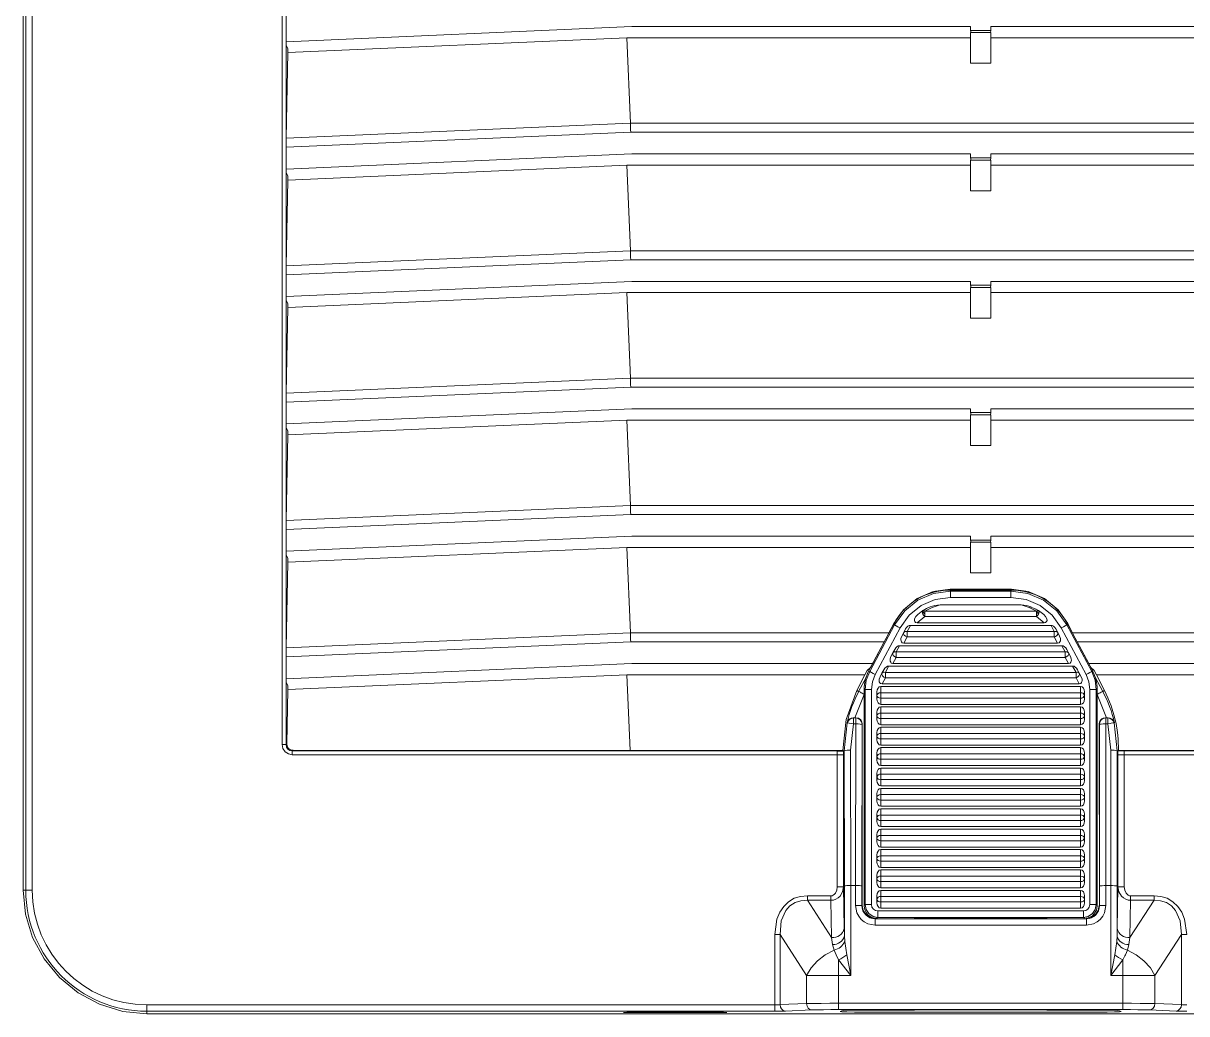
# Model space of a CAD drawing. Header units: millimetres. Extents: x -6000 to 26000, y -6000 to 26000.
# Drawn here: x 104.88 to 117.59, y -5034.09 to -5023.27 of the extents above; entities that cross this region are included whole.
import ezdxf

# ---------------------------------------------------------------- set-up
doc = ezdxf.new("R2010")
doc.units = ezdxf.units.MM
doc.header["$MEASUREMENT"] = 0
doc.layers.add('Чертеж и Рисунок_Ном._пера__7', color=7, linetype='Continuous', lineweight=15)
doc.layers.add('Чертеж и Рисунок_Ном._пера__8', color=7, linetype='Continuous', lineweight=15, true_color=0xa80f02)

msp = doc.modelspace()

# ---------------------------------------------------------------- linework, layer by layer
at = {"layer": 'Чертеж и Рисунок_Ном._пера__7', "color": 7, "linetype": 'Continuous', "lineweight": 15}
for p, q in [((104.884, -5014.515), (104.884, -5032.737)), ((104.911, -5014.515), (104.911, -5032.737)), ((104.98, -5014.515), (104.98, -5032.737)), ((107.712, -5031.147), (107.712, -5016.104)), ((107.754, -5031.147), (107.754, -5016.104)), ((107.756, -5023.235), (107.756, -5023.473)), ((107.756, -5023.473), (111.532, -5023.308)), ((111.532, -5023.308), (115.233, -5023.308)), ((115.233, -5023.35), (115.233, -5023.308)), ((115.233, -5023.35), (115.455, -5023.35)), ((115.239, -5023.374), (115.233, -5023.35)), ((115.455, -5023.35), (115.449, -5023.374)), ((115.455, -5023.308), (119.155, -5023.308)), ((115.455, -5023.308), (115.455, -5023.35)), ((107.756, -5023.515), (107.756, -5023.473)), ((107.756, -5023.516), (107.756, -5023.473)), ((111.477, -5023.431), (107.773, -5023.592)), ((111.518, -5024.364), (111.477, -5023.431)), ((111.477, -5023.431), (115.233, -5023.431)), ((115.233, -5023.709), (115.233, -5023.374)), ((115.233, -5023.374), (115.239, -5023.374)), ((115.239, -5023.374), (115.449, -5023.374)), ((115.449, -5023.374), (115.455, -5023.374)), ((115.455, -5023.374), (115.455, -5023.709)), ((115.455, -5023.431), (119.211, -5023.431)), ((107.773, -5023.548), (107.756, -5023.515)), ((107.756, -5024.528), (107.773, -5023.592)), ((107.773, -5023.548), (107.773, -5023.592)), ((115.233, -5023.709), (115.455, -5023.709)), ((107.756, -5024.528), (111.518, -5024.364)), ((111.518, -5024.364), (119.17, -5024.364)), ((107.756, -5024.626), (111.52, -5024.462)), ((119.168, -5024.462), (111.52, -5024.462)), ((107.756, -5024.626), (107.756, -5024.864)), ((107.756, -5024.864), (111.532, -5024.699)), ((111.532, -5024.699), (115.233, -5024.699)), ((115.233, -5024.741), (115.233, -5024.699)), ((115.233, -5024.741), (115.455, -5024.741)), ((115.239, -5024.765), (115.233, -5024.741)), ((115.455, -5024.741), (115.449, -5024.765)), ((115.455, -5024.699), (119.155, -5024.699)), ((115.455, -5024.699), (115.455, -5024.741)), ((107.756, -5024.906), (107.756, -5024.864)), ((107.756, -5024.907), (107.756, -5024.864)), ((111.477, -5024.822), (107.773, -5024.983)), ((111.518, -5025.755), (111.477, -5024.822)), ((111.477, -5024.822), (115.233, -5024.822)), ((115.233, -5025.1), (115.233, -5024.765)), ((115.233, -5024.765), (115.239, -5024.765)), ((115.239, -5024.765), (115.449, -5024.765)), ((115.449, -5024.765), (115.455, -5024.765)), ((115.455, -5024.765), (115.455, -5025.1)), ((115.455, -5024.822), (119.211, -5024.822)), ((107.773, -5024.939), (107.756, -5024.906)), ((107.756, -5025.919), (107.773, -5024.983)), ((107.773, -5024.939), (107.773, -5024.983)), ((115.233, -5025.1), (115.455, -5025.1)), ((107.756, -5025.919), (111.518, -5025.755)), ((111.518, -5025.755), (119.17, -5025.755)), ((107.756, -5026.017), (111.52, -5025.853)), ((119.168, -5025.853), (111.52, -5025.853)), ((107.756, -5026.017), (107.756, -5026.255)), ((107.756, -5026.255), (111.532, -5026.09)), ((111.532, -5026.09), (115.233, -5026.09)), ((115.233, -5026.132), (115.233, -5026.09)), ((115.233, -5026.132), (115.455, -5026.132)), ((115.239, -5026.156), (115.233, -5026.132)), ((115.233, -5026.156), (115.239, -5026.156)), ((115.233, -5026.491), (115.233, -5026.156)), ((115.239, -5026.156), (115.449, -5026.156)), ((115.455, -5026.132), (115.449, -5026.156)), ((115.449, -5026.156), (115.455, -5026.156)), ((115.455, -5026.09), (119.155, -5026.09)), ((115.455, -5026.09), (115.455, -5026.132)), ((115.455, -5026.156), (115.455, -5026.491)), ((107.756, -5026.297), (107.756, -5026.255)), ((107.756, -5026.298), (107.756, -5026.255)), ((111.477, -5026.213), (107.773, -5026.374)), ((111.518, -5027.146), (111.477, -5026.213)), ((111.477, -5026.213), (115.233, -5026.213)), ((115.455, -5026.213), (119.211, -5026.213)), ((107.773, -5026.33), (107.756, -5026.297)), ((107.756, -5027.31), (107.773, -5026.374)), ((107.773, -5026.33), (107.773, -5026.374)), ((115.233, -5026.491), (115.455, -5026.491)), ((107.756, -5027.31), (111.518, -5027.146)), ((111.518, -5027.146), (119.17, -5027.146)), ((107.756, -5027.408), (111.52, -5027.244)), ((119.168, -5027.244), (111.52, -5027.244)), ((107.756, -5027.408), (107.756, -5027.646)), ((107.756, -5027.646), (111.532, -5027.481)), ((111.532, -5027.481), (115.233, -5027.481)), ((115.233, -5027.523), (115.233, -5027.481)), ((115.233, -5027.523), (115.455, -5027.523)), ((115.239, -5027.547), (115.233, -5027.523)), ((115.233, -5027.547), (115.239, -5027.547)), ((115.233, -5027.882), (115.233, -5027.547)), ((115.239, -5027.547), (115.449, -5027.547)), ((115.455, -5027.523), (115.449, -5027.547)), ((115.449, -5027.547), (115.455, -5027.547)), ((115.455, -5027.481), (119.155, -5027.481)), ((115.455, -5027.481), (115.455, -5027.523)), ((115.455, -5027.547), (115.455, -5027.882)), ((107.756, -5027.688), (107.756, -5027.646)), ((107.756, -5027.689), (107.756, -5027.646)), ((107.773, -5027.721), (107.756, -5027.688)), ((111.477, -5027.604), (107.773, -5027.765)), ((111.518, -5028.537), (111.477, -5027.604)), ((111.477, -5027.604), (115.233, -5027.604)), ((115.455, -5027.604), (119.211, -5027.604)), ((107.756, -5028.701), (107.773, -5027.765)), ((107.773, -5027.721), (107.773, -5027.765)), ((115.233, -5027.882), (115.455, -5027.882)), ((107.756, -5028.701), (111.518, -5028.537)), ((111.518, -5028.537), (119.17, -5028.537)), ((107.756, -5028.799), (111.52, -5028.635)), ((119.168, -5028.635), (111.52, -5028.635)), ((107.756, -5028.799), (107.756, -5029.037)), ((107.756, -5029.037), (111.532, -5028.872)), ((111.532, -5028.872), (115.233, -5028.872)), ((115.233, -5028.914), (115.233, -5028.872)), ((115.233, -5028.914), (115.455, -5028.914)), ((115.239, -5028.938), (115.233, -5028.914)), ((115.233, -5028.938), (115.239, -5028.938)), ((115.233, -5029.273), (115.233, -5028.938)), ((115.239, -5028.938), (115.449, -5028.938)), ((115.455, -5028.914), (115.449, -5028.938)), ((115.449, -5028.938), (115.455, -5028.938)), ((115.455, -5028.872), (119.155, -5028.872)), ((115.455, -5028.872), (115.455, -5028.914)), ((115.455, -5028.938), (115.455, -5029.273)), ((107.756, -5029.079), (107.756, -5029.037)), ((107.756, -5029.08), (107.756, -5029.037)), ((107.773, -5029.112), (107.756, -5029.079)), ((111.477, -5028.995), (107.773, -5029.156)), ((111.518, -5029.928), (111.477, -5028.995)), ((111.477, -5028.995), (115.233, -5028.995)), ((115.455, -5028.995), (119.211, -5028.995)), ((107.756, -5030.092), (107.773, -5029.156)), ((107.773, -5029.112), (107.773, -5029.156)), ((115.233, -5029.273), (115.455, -5029.273)), ((115.008, -5029.46), (115.015, -5029.472)), ((115.008, -5029.46), (115.679, -5029.46)), ((115.009, -5029.45), (115.679, -5029.45)), ((115.679, -5029.46), (115.672, -5029.472)), ((115.015, -5029.472), (115.672, -5029.472)), ((115.015, -5029.541), (115.672, -5029.541)), ((114.655, -5029.727), (114.712, -5029.685)), ((114.709, -5029.715), (114.72, -5029.704)), ((114.734, -5029.691), (115.952, -5029.691)), ((114.901, -5029.623), (115.786, -5029.623)), ((115.949, -5029.67), (115.879, -5029.643)), ((115.936, -5029.665), (115.975, -5029.685)), ((115.978, -5029.715), (115.967, -5029.704)), ((116.032, -5029.727), (115.975, -5029.685)), ((114.119, -5030.347), (114.395, -5029.829)), ((114.131, -5030.35), (114.401, -5029.84)), ((114.341, -5029.928), (114.393, -5029.827)), ((114.395, -5029.829), (114.401, -5029.84)), ((114.575, -5029.846), (114.539, -5029.913)), ((114.575, -5029.846), (116.112, -5029.846)), ((114.648, -5029.818), (114.734, -5029.75)), ((116.038, -5029.818), (114.648, -5029.818)), ((115.952, -5029.75), (114.734, -5029.75)), ((115.952, -5029.75), (116.038, -5029.818)), ((116.112, -5029.846), (116.148, -5029.913)), ((116.292, -5029.829), (116.285, -5029.84)), ((116.285, -5029.84), (116.556, -5030.35)), ((116.292, -5029.829), (116.567, -5030.347)), ((116.295, -5029.827), (116.346, -5029.928)), ((107.756, -5030.092), (111.518, -5029.928)), ((111.518, -5029.928), (114.341, -5029.928)), ((114.192, -5030.382), (114.463, -5029.873)), ((114.502, -5029.923), (114.482, -5029.962)), ((114.522, -5029.885), (114.502, -5029.923)), ((114.503, -5030.04), (114.539, -5029.972)), ((114.539, -5029.913), (116.148, -5029.913)), ((114.539, -5029.972), (114.539, -5029.913)), ((116.148, -5029.972), (114.539, -5029.972)), ((116.148, -5029.972), (116.148, -5029.913)), ((116.184, -5030.04), (116.148, -5029.972)), ((116.164, -5029.885), (116.185, -5029.923)), ((116.205, -5029.962), (116.185, -5029.923)), ((116.224, -5029.873), (116.495, -5030.382)), ((116.346, -5029.928), (119.17, -5029.928)), ((107.756, -5030.19), (111.52, -5030.026)), ((114.29, -5030.026), (111.52, -5030.026)), ((114.29, -5030.026), (114.164, -5030.263)), ((114.457, -5030.068), (114.421, -5030.136)), ((114.457, -5030.068), (116.23, -5030.068)), ((116.184, -5030.04), (114.503, -5030.04)), ((116.23, -5030.068), (116.266, -5030.136)), ((116.524, -5030.263), (116.398, -5030.026)), ((116.398, -5030.026), (119.168, -5030.026)), ((107.756, -5030.19), (107.756, -5030.428)), ((114.384, -5030.146), (114.363, -5030.184)), ((114.404, -5030.108), (114.384, -5030.146)), ((114.385, -5030.263), (114.421, -5030.195)), ((114.421, -5030.136), (116.266, -5030.136)), ((114.421, -5030.195), (114.421, -5030.136)), ((116.266, -5030.195), (114.421, -5030.195)), ((116.266, -5030.195), (116.266, -5030.136)), ((116.302, -5030.263), (116.266, -5030.195)), ((116.283, -5030.108), (116.303, -5030.146)), ((116.323, -5030.184), (116.303, -5030.146)), ((107.756, -5030.428), (111.532, -5030.263)), ((111.532, -5030.263), (114.164, -5030.263)), ((114.079, -5030.386), (114.104, -5030.339)), ((114.141, -5030.305), (114.104, -5030.339)), ((114.119, -5030.347), (114.131, -5030.35)), ((114.141, -5030.305), (114.164, -5030.263)), ((114.286, -5030.33), (114.265, -5030.369)), ((114.302, -5030.359), (114.338, -5030.291)), ((114.338, -5030.291), (116.348, -5030.291)), ((116.302, -5030.263), (114.385, -5030.263)), ((116.348, -5030.291), (116.385, -5030.359)), ((116.401, -5030.33), (116.421, -5030.369)), ((116.524, -5030.263), (116.546, -5030.305)), ((116.524, -5030.263), (119.155, -5030.263)), ((116.584, -5030.339), (116.546, -5030.305)), ((116.567, -5030.347), (116.556, -5030.35)), ((116.584, -5030.339), (116.608, -5030.386)), ((107.756, -5030.47), (107.756, -5030.428)), ((107.756, -5030.471), (107.756, -5030.428)), ((107.773, -5030.503), (107.756, -5030.47)), ((111.477, -5030.386), (107.773, -5030.547)), ((114.079, -5030.386), (111.477, -5030.386)), ((111.513, -5031.213), (111.477, -5030.386)), ((113.992, -5030.556), (114.079, -5030.386)), ((114.245, -5030.407), (114.265, -5030.369)), ((114.266, -5030.485), (114.302, -5030.418)), ((114.302, -5030.418), (114.302, -5030.359)), ((114.302, -5030.359), (116.385, -5030.359)), ((116.385, -5030.418), (114.302, -5030.418)), ((116.385, -5030.418), (116.385, -5030.359)), ((116.421, -5030.485), (116.385, -5030.418)), ((116.442, -5030.407), (116.421, -5030.369)), ((116.608, -5030.386), (116.696, -5030.556)), ((119.211, -5030.386), (116.608, -5030.386)), ((107.762, -5031.139), (107.773, -5030.547)), ((107.773, -5030.503), (107.773, -5030.547)), ((113.968, -5030.855), (114.072, -5030.599)), ((114.01, -5030.566), (113.992, -5030.556)), ((114.071, -5030.542), (114.082, -5030.545)), ((114.071, -5032.906), (114.071, -5030.542)), ((114.082, -5032.895), (114.082, -5030.545)), ((114.151, -5032.895), (114.151, -5030.545)), ((114.21, -5030.572), (114.21, -5030.611)), ((114.21, -5030.649), (114.21, -5030.611)), ((114.251, -5030.513), (116.435, -5030.513)), ((114.251, -5030.581), (114.251, -5030.513)), ((114.251, -5030.581), (116.435, -5030.581)), ((114.251, -5030.64), (114.251, -5030.581)), ((116.421, -5030.485), (114.266, -5030.485)), ((116.435, -5030.513), (116.435, -5030.581)), ((116.435, -5030.64), (116.435, -5030.581)), ((116.477, -5030.572), (116.477, -5030.611)), ((116.477, -5030.649), (116.477, -5030.611)), ((116.536, -5030.545), (116.536, -5032.895)), ((116.616, -5030.542), (116.605, -5030.545)), ((116.605, -5030.545), (116.605, -5032.895)), ((116.616, -5030.542), (116.616, -5032.906)), ((116.616, -5030.599), (116.719, -5030.855)), ((116.696, -5030.556), (116.678, -5030.566)), ((116.435, -5030.64), (114.251, -5030.64)), ((114.251, -5030.708), (114.251, -5030.64)), ((116.435, -5030.708), (114.251, -5030.708)), ((114.251, -5030.736), (116.435, -5030.736)), ((114.251, -5030.736), (114.251, -5030.804)), ((116.435, -5030.708), (116.435, -5030.64)), ((116.435, -5030.736), (116.435, -5030.804)), ((113.954, -5030.857), (113.952, -5030.855)), ((113.952, -5030.855), (113.968, -5030.855)), ((113.954, -5030.857), (113.979, -5030.857)), ((113.968, -5030.855), (113.981, -5030.855)), ((113.979, -5030.857), (113.981, -5030.855)), ((114.21, -5030.795), (114.21, -5030.833)), ((114.21, -5030.833), (114.21, -5030.872)), ((114.251, -5030.863), (114.251, -5030.804)), ((114.251, -5030.804), (116.435, -5030.804)), ((116.435, -5030.863), (114.251, -5030.863)), ((114.251, -5030.931), (114.251, -5030.863)), ((116.435, -5030.863), (116.435, -5030.804)), ((116.435, -5030.931), (116.435, -5030.863)), ((116.477, -5030.795), (116.477, -5030.833)), ((116.477, -5030.872), (116.477, -5030.833)), ((116.707, -5030.855), (116.709, -5030.857)), ((116.709, -5030.857), (116.719, -5030.855)), ((116.734, -5030.857), (116.709, -5030.857)), ((116.719, -5030.855), (116.736, -5030.855)), ((116.736, -5030.855), (116.734, -5030.857)), ((113.852, -5031.216), (113.886, -5030.911)), ((113.886, -5030.911), (113.883, -5030.908)), ((113.922, -5031.21), (113.954, -5030.921)), ((113.979, -5030.921), (113.954, -5030.921)), ((113.976, -5032.687), (113.979, -5030.921)), ((114.045, -5032.69), (114.048, -5030.927)), ((114.05, -5030.924), (114.048, -5030.927)), ((114.048, -5030.927), (114.05, -5032.905)), ((116.435, -5030.931), (114.251, -5030.931)), ((114.251, -5030.958), (116.435, -5030.958)), ((114.251, -5030.958), (114.251, -5031.026)), ((116.435, -5030.958), (116.435, -5031.026)), ((116.642, -5032.905), (116.637, -5030.924)), ((116.637, -5030.924), (116.64, -5030.927)), ((116.64, -5030.927), (116.642, -5032.69)), ((116.734, -5030.921), (116.709, -5030.921)), ((116.709, -5030.921), (116.712, -5032.687)), ((116.766, -5031.21), (116.734, -5030.921)), ((116.805, -5030.908), (116.802, -5030.911)), ((116.802, -5030.911), (116.835, -5031.216)), ((114.21, -5031.017), (114.21, -5031.056)), ((114.21, -5031.094), (114.21, -5031.056)), ((114.251, -5031.026), (114.251, -5031.085)), ((114.251, -5031.026), (116.435, -5031.026)), ((116.435, -5031.085), (114.251, -5031.085)), ((114.251, -5031.153), (114.251, -5031.085)), ((116.435, -5031.026), (116.435, -5031.085)), ((116.435, -5031.153), (116.435, -5031.085)), ((116.477, -5031.056), (116.477, -5031.017)), ((116.477, -5031.094), (116.477, -5031.056)), ((107.754, -5031.147), (107.762, -5031.139)), ((107.831, -5031.21), (107.823, -5031.217)), ((113.776, -5031.217), (107.823, -5031.217)), ((111.513, -5031.213), (107.831, -5031.21)), ((113.839, -5031.213), (111.513, -5031.213)), ((113.844, -5031.217), (113.839, -5031.213)), ((113.852, -5031.216), (113.844, -5031.217)), ((113.854, -5032.69), (113.852, -5031.216)), ((113.924, -5032.687), (113.922, -5031.21)), ((114.21, -5031.24), (114.21, -5031.278)), ((116.435, -5031.153), (114.251, -5031.153)), ((114.251, -5031.181), (116.435, -5031.181)), ((114.251, -5031.249), (114.251, -5031.181)), ((116.435, -5031.181), (116.435, -5031.249)), ((116.477, -5031.24), (116.477, -5031.278)), ((116.766, -5031.21), (116.764, -5032.687)), ((116.835, -5031.216), (116.833, -5032.69)), ((116.844, -5031.217), (116.835, -5031.216)), ((116.849, -5031.213), (116.844, -5031.217)), ((119.175, -5031.213), (116.849, -5031.213)), ((122.864, -5031.217), (116.912, -5031.217)), ((113.776, -5031.259), (107.823, -5031.259)), ((113.776, -5032.701), (113.776, -5031.259)), ((113.845, -5031.261), (113.845, -5032.701)), ((114.21, -5031.317), (114.21, -5031.278)), ((114.251, -5031.249), (116.435, -5031.249)), ((114.251, -5031.308), (114.251, -5031.249)), ((116.435, -5031.308), (114.251, -5031.308)), ((114.251, -5031.376), (114.251, -5031.308)), ((116.435, -5031.308), (116.435, -5031.249)), ((116.435, -5031.376), (116.435, -5031.308)), ((116.477, -5031.317), (116.477, -5031.278)), ((116.843, -5032.701), (116.843, -5031.261)), ((116.912, -5031.259), (116.912, -5032.701)), ((122.864, -5031.259), (116.912, -5031.259)), ((114.21, -5031.463), (114.21, -5031.501)), ((114.21, -5031.539), (114.21, -5031.501)), ((116.435, -5031.376), (114.251, -5031.376)), ((114.251, -5031.404), (116.435, -5031.404)), ((114.251, -5031.404), (114.251, -5031.471)), ((114.251, -5031.471), (114.251, -5031.53)), ((114.251, -5031.471), (116.435, -5031.471)), ((116.435, -5031.404), (116.435, -5031.471)), ((116.435, -5031.471), (116.435, -5031.53)), ((116.477, -5031.501), (116.477, -5031.463)), ((116.477, -5031.539), (116.477, -5031.501)), ((116.435, -5031.53), (114.251, -5031.53)), ((114.251, -5031.598), (114.251, -5031.53)), ((116.435, -5031.598), (114.251, -5031.598)), ((114.251, -5031.626), (114.251, -5031.694)), ((114.251, -5031.626), (116.435, -5031.626)), ((116.435, -5031.598), (116.435, -5031.53)), ((116.435, -5031.626), (116.435, -5031.694)), ((114.21, -5031.685), (114.21, -5031.723)), ((114.21, -5031.723), (114.21, -5031.762)), ((114.251, -5031.694), (116.435, -5031.694)), ((114.251, -5031.753), (114.251, -5031.694)), ((116.435, -5031.753), (114.251, -5031.753)), ((114.251, -5031.821), (114.251, -5031.753)), ((116.435, -5031.753), (116.435, -5031.694)), ((116.435, -5031.821), (116.435, -5031.753)), ((116.477, -5031.685), (116.477, -5031.723)), ((116.477, -5031.762), (116.477, -5031.723)), ((116.435, -5031.821), (114.251, -5031.821)), ((114.251, -5031.849), (114.251, -5031.917)), ((114.251, -5031.849), (116.435, -5031.849)), ((116.435, -5031.849), (116.435, -5031.917)), ((114.21, -5031.908), (114.21, -5031.946)), ((114.21, -5031.946), (114.21, -5031.984)), ((114.251, -5031.917), (116.435, -5031.917)), ((114.251, -5031.976), (114.251, -5031.917)), ((116.435, -5031.976), (114.251, -5031.976)), ((114.251, -5032.043), (114.251, -5031.976)), ((116.435, -5031.976), (116.435, -5031.917)), ((116.435, -5032.043), (116.435, -5031.976)), ((116.477, -5031.908), (116.477, -5031.946)), ((116.477, -5031.984), (116.477, -5031.946)), ((114.21, -5032.13), (114.21, -5032.169)), ((116.435, -5032.043), (114.251, -5032.043)), ((114.251, -5032.071), (116.435, -5032.071)), ((114.251, -5032.071), (114.251, -5032.139)), ((116.435, -5032.071), (116.435, -5032.139)), ((116.477, -5032.13), (116.477, -5032.169)), ((114.21, -5032.207), (114.21, -5032.169)), ((114.251, -5032.139), (114.251, -5032.198)), ((114.251, -5032.139), (116.435, -5032.139)), ((116.435, -5032.198), (114.251, -5032.198)), ((114.251, -5032.266), (114.251, -5032.198)), ((116.435, -5032.139), (116.435, -5032.198)), ((116.435, -5032.198), (116.435, -5032.266)), ((116.477, -5032.207), (116.477, -5032.169)), ((114.21, -5032.353), (114.21, -5032.391)), ((114.21, -5032.43), (114.21, -5032.391)), ((116.435, -5032.266), (114.251, -5032.266)), ((114.251, -5032.362), (114.251, -5032.294)), ((114.251, -5032.294), (116.435, -5032.294)), ((114.251, -5032.362), (116.435, -5032.362)), ((114.251, -5032.421), (114.251, -5032.362)), ((116.435, -5032.294), (116.435, -5032.362)), ((116.435, -5032.421), (116.435, -5032.362)), ((116.477, -5032.353), (116.477, -5032.391)), ((116.477, -5032.43), (116.477, -5032.391)), ((116.435, -5032.421), (114.251, -5032.421)), ((114.251, -5032.489), (114.251, -5032.421)), ((116.435, -5032.489), (114.251, -5032.489)), ((114.251, -5032.516), (116.435, -5032.516)), ((114.251, -5032.516), (114.251, -5032.584)), ((116.435, -5032.489), (116.435, -5032.421)), ((116.435, -5032.516), (116.435, -5032.584)), ((114.21, -5032.575), (114.21, -5032.614)), ((114.21, -5032.652), (114.21, -5032.614)), ((114.251, -5032.584), (114.251, -5032.643)), ((114.251, -5032.584), (116.435, -5032.584)), ((116.435, -5032.643), (114.251, -5032.643)), ((114.251, -5032.711), (114.251, -5032.643)), ((116.435, -5032.584), (116.435, -5032.643)), ((116.435, -5032.643), (116.435, -5032.711)), ((116.477, -5032.575), (116.477, -5032.614)), ((116.477, -5032.652), (116.477, -5032.614)), ((104.911, -5032.737), (104.884, -5032.737)), ((104.98, -5032.737), (104.911, -5032.737)), ((113.845, -5032.701), (113.853, -5033.155)), ((113.854, -5033.235), (113.854, -5032.69)), ((113.924, -5033.668), (113.924, -5032.687)), ((113.976, -5032.687), (113.924, -5032.687)), ((113.976, -5032.905), (113.976, -5032.687)), ((114.045, -5032.905), (114.045, -5032.69)), ((116.435, -5032.711), (114.251, -5032.711)), ((114.251, -5032.739), (116.435, -5032.739)), ((114.251, -5032.739), (114.251, -5032.807)), ((116.435, -5032.739), (116.435, -5032.807)), ((116.642, -5032.69), (116.642, -5032.905)), ((116.764, -5032.687), (116.712, -5032.687)), ((116.712, -5032.687), (116.712, -5032.905)), ((116.764, -5032.687), (116.764, -5033.668)), ((116.833, -5032.69), (116.833, -5033.235)), ((116.835, -5033.155), (116.843, -5032.701)), ((113.45, -5032.798), (113.707, -5032.798)), ((113.45, -5032.847), (113.714, -5033.254)), ((113.707, -5032.847), (113.45, -5032.847)), ((113.714, -5033.254), (113.707, -5032.847)), ((114.071, -5032.906), (114.082, -5032.895)), ((114.21, -5032.798), (114.21, -5032.836)), ((114.21, -5032.875), (114.21, -5032.836)), ((114.251, -5032.807), (114.251, -5032.866)), ((114.251, -5032.807), (116.435, -5032.807)), ((116.435, -5032.866), (114.251, -5032.866)), ((114.251, -5032.934), (114.251, -5032.866)), ((116.435, -5032.807), (116.435, -5032.866)), ((116.435, -5032.866), (116.435, -5032.934)), ((116.477, -5032.798), (116.477, -5032.836)), ((116.477, -5032.875), (116.477, -5032.836)), ((116.616, -5032.906), (116.605, -5032.895)), ((117.238, -5032.847), (116.974, -5033.254)), ((116.981, -5032.847), (116.974, -5033.254)), ((116.981, -5032.798), (117.238, -5032.798)), ((117.238, -5032.847), (116.981, -5032.847)), ((113.976, -5032.905), (114.045, -5032.905)), ((114.045, -5032.905), (114.05, -5032.905)), ((116.466, -5032.964), (114.221, -5032.964)), ((116.435, -5032.934), (114.251, -5032.934)), ((116.637, -5032.905), (116.642, -5032.905)), ((116.712, -5032.905), (116.642, -5032.905)), ((114.19, -5033.044), (114.19, -5033.049)), ((114.19, -5033.044), (114.193, -5033.044)), ((114.19, -5033.119), (114.19, -5033.049)), ((116.498, -5033.049), (114.19, -5033.049)), ((116.498, -5033.119), (114.19, -5033.119)), ((116.466, -5033.034), (114.221, -5033.034)), ((114.621, -5033.045), (114.621, -5033.044)), ((114.621, -5033.044), (116.067, -5033.045)), ((115.012, -5033.045), (114.621, -5033.045)), ((115.012, -5033.045), (115.747, -5033.045)), ((116.067, -5033.045), (115.747, -5033.045)), ((116.067, -5033.045), (116.067, -5033.044)), ((116.494, -5033.044), (116.498, -5033.044)), ((116.498, -5033.049), (116.498, -5033.044)), ((116.498, -5033.119), (116.498, -5033.049)), ((113.093, -5033.989), (113.093, -5033.222)), ((113.152, -5033.222), (113.441, -5033.668)), ((113.152, -5033.222), (113.152, -5033.987)), ((113.726, -5033.329), (113.714, -5033.254)), ((113.853, -5033.155), (113.854, -5033.235)), ((113.858, -5033.299), (113.854, -5033.235)), ((116.83, -5033.299), (116.833, -5033.235)), ((116.833, -5033.235), (116.835, -5033.155)), ((116.974, -5033.254), (116.962, -5033.329)), ((117.536, -5033.222), (117.247, -5033.668)), ((117.536, -5033.987), (117.536, -5033.222)), ((113.726, -5033.329), (113.742, -5033.391)), ((113.858, -5033.299), (113.88, -5033.442)), ((116.808, -5033.442), (116.83, -5033.299)), ((116.946, -5033.391), (116.962, -5033.329)), ((113.791, -5033.498), (113.924, -5033.668)), ((113.88, -5033.442), (113.924, -5033.668)), ((116.764, -5033.668), (116.808, -5033.442)), ((116.764, -5033.668), (116.897, -5033.498)), ((113.441, -5033.976), (113.441, -5033.668)), ((113.791, -5033.972), (113.791, -5033.668)), ((113.924, -5033.668), (113.791, -5033.668)), ((116.897, -5033.668), (116.764, -5033.668)), ((116.897, -5033.668), (116.897, -5033.972)), ((117.247, -5033.668), (117.247, -5033.976)), ((106.233, -5033.989), (113.093, -5033.989)), ((106.233, -5033.989), (106.233, -5034.059)), ((113.093, -5034.059), (113.093, -5033.989)), ((113.152, -5033.987), (113.441, -5033.976)), ((116.897, -5033.972), (113.791, -5033.972)), ((116.897, -5034.041), (113.791, -5034.041)), ((117.247, -5033.976), (117.536, -5033.987)), ((106.233, -5034.059), (106.233, -5034.086)), ((106.233, -5034.059), (113.093, -5034.059)), ((106.233, -5034.086), (124.455, -5034.086)), ((111.477, -5034.063), (112.534, -5034.063)), ((112.534, -5034.074), (111.477, -5034.074)), ((113.5, -5034.045), (113.21, -5034.057)), ((113.825, -5034.059), (113.809, -5034.062)), ((113.809, -5034.062), (113.81, -5034.062)), ((113.81, -5034.062), (113.828, -5034.053)), ((116.628, -5034.069), (114.06, -5034.069)), ((114.078, -5034.047), (114.621, -5034.047)), ((114.621, -5034.045), (116.067, -5034.045)), ((114.621, -5034.045), (114.621, -5034.047)), ((116.067, -5034.047), (116.067, -5034.045)), ((116.067, -5034.047), (116.61, -5034.047)), ((116.86, -5034.053), (116.878, -5034.062)), ((116.878, -5034.062), (116.878, -5034.062)), ((117.478, -5034.057), (117.188, -5034.045))]:
    msp.add_line(p, q, dxfattribs=at)
at = {"layer": 'Чертеж и Рисунок_Ном._пера__7', "color": 7, "linetype": 'Continuous', "lineweight": 15, "flags": 128}
for points in [[(111.518, -5024.364), (111.518, -5024.385), (111.519, -5024.409), (111.519, -5024.435), (111.52, -5024.462)], [(107.756, -5024.528), (107.756, -5024.549), (107.756, -5024.573), (107.756, -5024.599), (107.756, -5024.626)], [(111.518, -5025.755), (111.518, -5025.776), (111.519, -5025.8), (111.519, -5025.826), (111.52, -5025.853)], [(107.756, -5025.919), (107.756, -5025.94), (107.756, -5025.964), (107.756, -5025.99), (107.756, -5026.017)], [(111.518, -5027.146), (111.518, -5027.167), (111.519, -5027.191), (111.519, -5027.217), (111.52, -5027.244)], [(107.756, -5027.31), (107.756, -5027.331), (107.756, -5027.355), (107.756, -5027.381), (107.756, -5027.408)], [(111.518, -5028.537), (111.518, -5028.558), (111.519, -5028.582), (111.519, -5028.608), (111.52, -5028.635)], [(107.756, -5028.701), (107.756, -5028.722), (107.756, -5028.746), (107.756, -5028.772), (107.756, -5028.799)], [(114.393, -5029.827), (114.499, -5029.675), (114.648, -5029.552), (114.825, -5029.475), (115.009, -5029.45)], [(115.679, -5029.45), (115.863, -5029.475), (116.04, -5029.552), (116.189, -5029.675), (116.295, -5029.827)], [(114.401, -5029.84), (114.513, -5029.686), (114.657, -5029.571), (114.827, -5029.497), (115.015, -5029.472)], [(114.463, -5029.873), (114.561, -5029.736), (114.692, -5029.63), (114.847, -5029.564), (115.015, -5029.541)], [(115.015, -5029.472), (115.015, -5029.493), (115.015, -5029.515), (115.015, -5029.541)], [(115.672, -5029.472), (115.672, -5029.493), (115.672, -5029.515), (115.672, -5029.541)], [(115.672, -5029.472), (115.86, -5029.497), (116.03, -5029.571), (116.174, -5029.686), (116.285, -5029.84)], [(115.672, -5029.541), (115.839, -5029.564), (115.994, -5029.63), (116.125, -5029.736), (116.224, -5029.873)], [(114.709, -5029.715), (114.706, -5029.705), (114.708, -5029.69)], [(114.734, -5029.75), (114.726, -5029.743), (114.719, -5029.735), (114.713, -5029.725), (114.709, -5029.715)], [(114.712, -5029.685), (114.722, -5029.684)], [(114.791, -5029.644), (114.75, -5029.663), (114.714, -5029.684)], [(114.722, -5029.684), (114.72, -5029.704)], [(114.72, -5029.704), (114.726, -5029.712), (114.734, -5029.72)], [(114.722, -5029.684), (114.734, -5029.691)], [(114.901, -5029.623), (114.815, -5029.65), (114.734, -5029.691)], [(114.734, -5029.691), (114.734, -5029.704), (114.734, -5029.72)], [(114.734, -5029.75), (114.734, -5029.736), (114.734, -5029.72)], [(114.791, -5029.644), (114.843, -5029.628), (114.901, -5029.623)], [(115.786, -5029.623), (115.872, -5029.65), (115.952, -5029.691)], [(115.786, -5029.623), (115.844, -5029.628), (115.895, -5029.644)], [(115.952, -5029.691), (115.965, -5029.684)], [(115.952, -5029.691), (115.952, -5029.704), (115.952, -5029.72)], [(115.967, -5029.704), (115.96, -5029.712), (115.952, -5029.72)], [(115.978, -5029.715), (115.974, -5029.725), (115.968, -5029.735), (115.96, -5029.743), (115.952, -5029.75)], [(115.952, -5029.72), (115.952, -5029.736), (115.952, -5029.75)], [(115.965, -5029.684), (115.967, -5029.704)], [(115.965, -5029.684), (115.975, -5029.685)], [(115.975, -5029.685), (115.981, -5029.696), (115.978, -5029.715)], [(114.401, -5029.84), (114.421, -5029.85), (114.44, -5029.86), (114.463, -5029.873)], [(114.522, -5029.885), (114.533, -5029.869), (114.546, -5029.856), (114.561, -5029.848), (114.575, -5029.846)], [(114.648, -5029.818), (114.633, -5029.815), (114.623, -5029.805), (114.619, -5029.792), (114.621, -5029.775), (114.634, -5029.748), (114.655, -5029.727)], [(116.032, -5029.727), (116.053, -5029.748), (116.066, -5029.775), (116.068, -5029.791), (116.064, -5029.805), (116.053, -5029.815), (116.038, -5029.818)], [(116.112, -5029.846), (116.126, -5029.848), (116.14, -5029.856), (116.154, -5029.869), (116.164, -5029.885)], [(116.285, -5029.84), (116.266, -5029.85), (116.247, -5029.86), (116.224, -5029.873)], [(111.518, -5029.928), (111.518, -5029.949), (111.519, -5029.973), (111.519, -5029.999), (111.52, -5030.026)], [(114.341, -5029.928), (114.318, -5029.973), (114.29, -5030.026)], [(114.503, -5030.04), (114.485, -5030.035), (114.478, -5030.027), (114.473, -5030.015), (114.471, -5030.003), (114.472, -5029.988), (114.482, -5029.962)], [(114.539, -5029.972), (114.521, -5029.964), (114.507, -5029.952), (114.5, -5029.937), (114.502, -5029.923)], [(114.502, -5029.923), (114.516, -5029.913), (114.527, -5029.912), (114.539, -5029.913)], [(116.148, -5029.913), (116.16, -5029.912), (116.17, -5029.913), (116.185, -5029.923)], [(116.185, -5029.943), (116.179, -5029.952), (116.17, -5029.961), (116.16, -5029.968), (116.148, -5029.972)], [(116.205, -5029.962), (116.214, -5029.988), (116.215, -5030.002), (116.214, -5030.015), (116.209, -5030.026), (116.202, -5030.035), (116.184, -5030.04)], [(116.185, -5029.923), (116.185, -5029.943)], [(116.398, -5030.026), (116.37, -5029.973), (116.346, -5029.928)], [(107.756, -5030.092), (107.756, -5030.113), (107.756, -5030.137), (107.756, -5030.163), (107.756, -5030.19)], [(114.404, -5030.108), (114.415, -5030.092), (114.428, -5030.079), (114.442, -5030.071), (114.457, -5030.068)], [(116.23, -5030.068), (116.244, -5030.071), (116.259, -5030.079), (116.272, -5030.091), (116.283, -5030.108)], [(114.385, -5030.263), (114.367, -5030.257), (114.36, -5030.249), (114.355, -5030.238), (114.353, -5030.225), (114.354, -5030.21), (114.363, -5030.184)], [(114.421, -5030.195), (114.403, -5030.187), (114.389, -5030.174), (114.382, -5030.159), (114.384, -5030.146)], [(114.384, -5030.146), (114.398, -5030.135), (114.409, -5030.134), (114.421, -5030.136)], [(116.266, -5030.136), (116.278, -5030.134), (116.289, -5030.135), (116.303, -5030.146)], [(116.303, -5030.146), (116.305, -5030.159), (116.298, -5030.174), (116.284, -5030.187), (116.266, -5030.195)], [(116.323, -5030.184), (116.333, -5030.21), (116.334, -5030.225), (116.332, -5030.238), (116.327, -5030.249), (116.32, -5030.257), (116.302, -5030.263)], [(114.082, -5030.545), (114.094, -5030.444), (114.131, -5030.35)], [(114.131, -5030.35), (114.15, -5030.36), (114.169, -5030.37), (114.192, -5030.382)], [(114.265, -5030.369), (114.28, -5030.358), (114.29, -5030.357), (114.302, -5030.359)], [(114.286, -5030.33), (114.296, -5030.314), (114.31, -5030.302), (114.324, -5030.293), (114.338, -5030.291)], [(116.348, -5030.291), (116.363, -5030.293), (116.377, -5030.302), (116.39, -5030.314), (116.401, -5030.33)], [(116.385, -5030.359), (116.396, -5030.357), (116.407, -5030.358), (116.421, -5030.369)], [(116.556, -5030.35), (116.537, -5030.36), (116.518, -5030.37), (116.495, -5030.382)], [(116.556, -5030.35), (116.593, -5030.444), (116.605, -5030.545)], [(114.151, -5030.545), (114.162, -5030.461), (114.192, -5030.382)], [(114.266, -5030.485), (114.248, -5030.48), (114.241, -5030.472), (114.236, -5030.461), (114.235, -5030.448), (114.236, -5030.433), (114.245, -5030.407)], [(114.302, -5030.418), (114.284, -5030.41), (114.27, -5030.397), (114.264, -5030.382), (114.265, -5030.369)], [(116.421, -5030.369), (116.423, -5030.382), (116.416, -5030.397), (116.402, -5030.41), (116.385, -5030.418)], [(116.442, -5030.407), (116.451, -5030.433), (116.452, -5030.447), (116.45, -5030.461), (116.446, -5030.471), (116.438, -5030.48), (116.421, -5030.485)], [(116.495, -5030.382), (116.525, -5030.461), (116.536, -5030.545)], [(113.839, -5031.213), (113.875, -5030.875), (113.992, -5030.556)], [(114.072, -5030.599), (114.06, -5030.592), (114.048, -5030.586), (114.038, -5030.581), (114.029, -5030.576), (114.015, -5030.569)], [(114.082, -5030.545), (114.103, -5030.545), (114.125, -5030.545), (114.151, -5030.545)], [(114.21, -5030.572), (114.213, -5030.55), (114.222, -5030.531), (114.236, -5030.517), (114.251, -5030.513)], [(114.21, -5030.611), (114.213, -5030.599), (114.222, -5030.59), (114.235, -5030.583), (114.251, -5030.581)], [(114.251, -5030.64), (114.235, -5030.638), (114.222, -5030.632), (114.213, -5030.622), (114.21, -5030.611)], [(116.435, -5030.513), (116.451, -5030.517), (116.465, -5030.531), (116.474, -5030.551), (116.477, -5030.572)], [(116.605, -5030.545), (116.583, -5030.545), (116.561, -5030.545), (116.536, -5030.545)], [(116.616, -5030.599), (116.628, -5030.592), (116.639, -5030.586), (116.65, -5030.581), (116.659, -5030.576), (116.673, -5030.569)], [(116.849, -5031.213), (116.845, -5031.086), (116.838, -5031.016), (116.822, -5030.918), (116.799, -5030.823), (116.769, -5030.726), (116.734, -5030.637), (116.696, -5030.556)], [(114.251, -5030.708), (114.236, -5030.704), (114.222, -5030.691), (114.213, -5030.671), (114.21, -5030.649)], [(114.21, -5030.795), (114.213, -5030.772), (114.222, -5030.753), (114.236, -5030.74), (114.251, -5030.736)], [(116.477, -5030.649), (116.474, -5030.672), (116.465, -5030.691), (116.451, -5030.704), (116.435, -5030.708)], [(116.435, -5030.736), (116.451, -5030.74), (116.465, -5030.753), (116.474, -5030.773), (116.477, -5030.795)], [(113.883, -5030.908), (113.889, -5030.892), (113.907, -5030.87), (113.929, -5030.858), (113.952, -5030.855)], [(113.886, -5030.911), (113.895, -5030.89), (113.91, -5030.873), (113.931, -5030.861), (113.954, -5030.857)], [(113.954, -5030.921), (113.954, -5030.896), (113.954, -5030.876), (113.954, -5030.862)], [(113.979, -5030.857), (114.005, -5030.863), (114.028, -5030.878), (114.043, -5030.9), (114.048, -5030.927)], [(113.979, -5030.921), (113.979, -5030.896), (113.979, -5030.876), (113.979, -5030.862)], [(113.981, -5030.855), (114.007, -5030.86), (114.019, -5030.866), (114.03, -5030.875), (114.039, -5030.886), (114.046, -5030.899), (114.05, -5030.924)], [(116.637, -5030.924), (116.642, -5030.899), (116.648, -5030.886), (116.658, -5030.875), (116.668, -5030.866), (116.681, -5030.86), (116.707, -5030.855)], [(116.64, -5030.927), (116.645, -5030.9), (116.66, -5030.878), (116.683, -5030.863), (116.709, -5030.857)], [(116.709, -5030.857), (116.709, -5030.876), (116.709, -5030.896), (116.709, -5030.921)], [(116.734, -5030.857), (116.757, -5030.861), (116.778, -5030.873), (116.793, -5030.89), (116.802, -5030.911)], [(116.734, -5030.921), (116.734, -5030.896), (116.734, -5030.876), (116.734, -5030.862)], [(116.736, -5030.855), (116.758, -5030.858), (116.78, -5030.87), (116.794, -5030.884), (116.805, -5030.908)], [(113.954, -5030.921), (113.929, -5030.916), (113.906, -5030.912), (113.891, -5030.911)], [(114.048, -5030.927), (114.027, -5030.923), (114.005, -5030.921), (113.979, -5030.921)], [(114.251, -5030.931), (114.236, -5030.926), (114.222, -5030.913), (114.213, -5030.893), (114.21, -5030.872)], [(114.21, -5031.017), (114.213, -5030.995), (114.222, -5030.976), (114.236, -5030.963), (114.251, -5030.958)], [(116.477, -5030.872), (116.474, -5030.894), (116.465, -5030.913), (116.451, -5030.926), (116.435, -5030.931)], [(116.435, -5030.958), (116.451, -5030.963), (116.465, -5030.976), (116.474, -5030.996), (116.477, -5031.017)], [(116.709, -5030.921), (116.683, -5030.921), (116.66, -5030.923), (116.645, -5030.925)], [(116.802, -5030.911), (116.787, -5030.911), (116.77, -5030.914), (116.758, -5030.916), (116.734, -5030.921)], [(114.251, -5031.153), (114.236, -5031.149), (114.222, -5031.136), (114.213, -5031.116), (114.21, -5031.094)], [(116.435, -5031.026), (116.451, -5031.029), (116.465, -5031.035), (116.474, -5031.044), (116.477, -5031.056)], [(116.477, -5031.056), (116.474, -5031.067), (116.465, -5031.077), (116.451, -5031.083), (116.435, -5031.085)], [(116.477, -5031.094), (116.474, -5031.117), (116.465, -5031.136), (116.451, -5031.149), (116.435, -5031.153)], [(107.823, -5031.259), (107.781, -5031.25), (107.745, -5031.226), (107.721, -5031.19), (107.712, -5031.147)], [(107.712, -5031.147), (107.728, -5031.147), (107.741, -5031.147), (107.754, -5031.147)], [(107.823, -5031.217), (107.797, -5031.212), (107.774, -5031.197), (107.759, -5031.174), (107.754, -5031.147)], [(107.762, -5031.139), (107.767, -5031.165), (107.782, -5031.189), (107.793, -5031.198), (107.805, -5031.205), (107.818, -5031.209), (107.831, -5031.21)], [(107.823, -5031.259), (107.823, -5031.243), (107.823, -5031.229), (107.823, -5031.217)], [(113.844, -5031.218), (113.818, -5031.218), (113.796, -5031.219), (113.775, -5031.22)], [(113.776, -5031.259), (113.776, -5031.243), (113.776, -5031.229), (113.776, -5031.217)], [(113.776, -5031.217), (113.812, -5031.217), (113.844, -5031.217)], [(113.845, -5031.261), (113.845, -5031.25), (113.845, -5031.232), (113.844, -5031.221)], [(114.21, -5031.24), (114.213, -5031.217), (114.222, -5031.198), (114.236, -5031.185), (114.251, -5031.181)], [(116.435, -5031.181), (116.451, -5031.185), (116.465, -5031.198), (116.474, -5031.218), (116.477, -5031.24)], [(116.844, -5031.217), (116.843, -5031.232), (116.843, -5031.25), (116.843, -5031.261)], [(116.912, -5031.217), (116.875, -5031.217), (116.844, -5031.217)], [(116.912, -5031.217), (116.912, -5031.229), (116.912, -5031.243), (116.912, -5031.259)], [(113.776, -5031.259), (113.797, -5031.259), (113.819, -5031.259), (113.837, -5031.26)], [(114.251, -5031.376), (114.236, -5031.372), (114.222, -5031.358), (114.213, -5031.338), (114.21, -5031.317)], [(116.477, -5031.317), (116.474, -5031.339), (116.465, -5031.358), (116.451, -5031.372), (116.435, -5031.376)], [(116.843, -5031.261), (116.859, -5031.259), (116.891, -5031.259), (116.912, -5031.259)], [(114.21, -5031.463), (114.213, -5031.44), (114.222, -5031.421), (114.236, -5031.408), (114.251, -5031.404)], [(116.435, -5031.404), (116.451, -5031.408), (116.465, -5031.421), (116.474, -5031.441), (116.477, -5031.463)], [(116.435, -5031.471), (116.451, -5031.474), (116.465, -5031.48), (116.474, -5031.49), (116.477, -5031.501)], [(116.477, -5031.501), (116.474, -5031.512), (116.465, -5031.522), (116.451, -5031.528), (116.435, -5031.53)], [(114.251, -5031.598), (114.236, -5031.594), (114.222, -5031.581), (114.213, -5031.561), (114.21, -5031.539)], [(114.21, -5031.685), (114.213, -5031.663), (114.222, -5031.643), (114.236, -5031.63), (114.251, -5031.626)], [(116.477, -5031.539), (116.474, -5031.562), (116.465, -5031.581), (116.451, -5031.594), (116.435, -5031.598)], [(116.435, -5031.626), (116.451, -5031.63), (116.465, -5031.643), (116.474, -5031.663), (116.477, -5031.685)], [(114.21, -5031.723), (114.213, -5031.712), (114.222, -5031.703), (114.235, -5031.696), (114.251, -5031.694)], [(114.251, -5031.753), (114.235, -5031.751), (114.222, -5031.744), (114.213, -5031.735), (114.21, -5031.723)], [(116.435, -5031.694), (116.451, -5031.696), (116.465, -5031.703), (116.474, -5031.712), (116.477, -5031.723)], [(116.477, -5031.723), (116.474, -5031.735), (116.465, -5031.744), (116.451, -5031.751), (116.435, -5031.753)], [(114.251, -5031.821), (114.236, -5031.817), (114.222, -5031.804), (114.213, -5031.784), (114.21, -5031.762)], [(114.21, -5031.908), (114.213, -5031.885), (114.222, -5031.866), (114.236, -5031.853), (114.251, -5031.849)], [(116.477, -5031.762), (116.474, -5031.784), (116.465, -5031.804), (116.451, -5031.817), (116.435, -5031.821)], [(116.435, -5031.849), (116.451, -5031.853), (116.465, -5031.866), (116.474, -5031.886), (116.477, -5031.908)], [(114.251, -5032.043), (114.236, -5032.039), (114.222, -5032.026), (114.213, -5032.006), (114.21, -5031.984)], [(116.477, -5031.984), (116.474, -5032.007), (116.465, -5032.026), (116.451, -5032.039), (116.435, -5032.043)], [(114.21, -5032.13), (114.213, -5032.108), (114.222, -5032.089), (114.236, -5032.075), (114.251, -5032.071)], [(116.435, -5032.071), (116.451, -5032.075), (116.465, -5032.089), (116.474, -5032.109), (116.477, -5032.13)], [(114.21, -5032.169), (114.213, -5032.157), (114.222, -5032.148), (114.235, -5032.141), (114.251, -5032.139)], [(114.251, -5032.198), (114.235, -5032.196), (114.222, -5032.189), (114.213, -5032.18), (114.21, -5032.169)], [(114.251, -5032.266), (114.236, -5032.262), (114.222, -5032.249), (114.213, -5032.229), (114.21, -5032.207)], [(116.477, -5032.207), (116.474, -5032.229), (116.465, -5032.249), (116.451, -5032.262), (116.435, -5032.266)], [(114.21, -5032.353), (114.213, -5032.33), (114.222, -5032.311), (114.236, -5032.298), (114.251, -5032.294)], [(114.21, -5032.391), (114.213, -5032.38), (114.222, -5032.37), (114.235, -5032.364), (114.251, -5032.362)], [(114.251, -5032.421), (114.235, -5032.418), (114.222, -5032.412), (114.213, -5032.402), (114.21, -5032.391)], [(116.435, -5032.294), (116.451, -5032.298), (116.465, -5032.311), (116.474, -5032.331), (116.477, -5032.353)], [(114.251, -5032.489), (114.236, -5032.484), (114.222, -5032.471), (114.213, -5032.451), (114.21, -5032.43)], [(114.21, -5032.575), (114.213, -5032.553), (114.222, -5032.534), (114.236, -5032.52), (114.251, -5032.516)], [(116.477, -5032.43), (116.474, -5032.452), (116.465, -5032.471), (116.451, -5032.484), (116.435, -5032.489)], [(116.435, -5032.516), (116.451, -5032.52), (116.465, -5032.534), (116.474, -5032.554), (116.477, -5032.575)], [(116.435, -5032.584), (116.451, -5032.586), (116.465, -5032.593), (116.474, -5032.602), (116.477, -5032.614)], [(116.477, -5032.614), (116.474, -5032.625), (116.465, -5032.635), (116.451, -5032.641), (116.435, -5032.643)], [(104.884, -5032.737), (104.909, -5033), (104.986, -5033.253), (105.111, -5033.486), (105.279, -5033.691), (105.483, -5033.859), (105.716, -5033.983), (105.97, -5034.06), (106.233, -5034.086)], [(113.707, -5032.847), (113.734, -5032.845), (113.76, -5032.836), (113.785, -5032.822), (113.807, -5032.802), (113.835, -5032.755), (113.845, -5032.701)], [(113.707, -5032.798), (113.72, -5032.797), (113.732, -5032.791), (113.745, -5032.782), (113.756, -5032.77), (113.771, -5032.737), (113.776, -5032.701)], [(113.845, -5032.701), (113.824, -5032.701), (113.802, -5032.701), (113.776, -5032.701)], [(113.924, -5032.687), (113.9, -5032.687), (113.881, -5032.687), (113.865, -5032.688), (113.854, -5032.69)], [(114.045, -5032.69), (114.034, -5032.688), (114.019, -5032.687), (114, -5032.687), (113.976, -5032.687)], [(114.251, -5032.711), (114.236, -5032.707), (114.222, -5032.694), (114.213, -5032.674), (114.21, -5032.652)], [(114.21, -5032.798), (114.213, -5032.775), (114.222, -5032.756), (114.236, -5032.743), (114.251, -5032.739)], [(116.477, -5032.652), (116.474, -5032.675), (116.465, -5032.694), (116.451, -5032.707), (116.435, -5032.711)], [(116.435, -5032.739), (116.451, -5032.743), (116.465, -5032.756), (116.474, -5032.776), (116.477, -5032.798)], [(116.712, -5032.687), (116.691, -5032.687), (116.669, -5032.688), (116.659, -5032.688), (116.645, -5032.689)], [(116.833, -5032.69), (116.817, -5032.688), (116.807, -5032.688), (116.785, -5032.687), (116.764, -5032.687)], [(116.843, -5032.701), (116.852, -5032.755), (116.881, -5032.802), (116.903, -5032.822), (116.928, -5032.836), (116.954, -5032.845), (116.981, -5032.847)], [(116.912, -5032.701), (116.886, -5032.701), (116.863, -5032.701), (116.848, -5032.701)], [(116.912, -5032.701), (116.917, -5032.737), (116.932, -5032.77), (116.943, -5032.782), (116.955, -5032.791), (116.968, -5032.797), (116.981, -5032.798)], [(113.093, -5033.222), (113.117, -5033.052), (113.148, -5032.977), (113.191, -5032.914), (113.244, -5032.863), (113.307, -5032.826), (113.376, -5032.805), (113.45, -5032.798)], [(113.152, -5033.222), (113.165, -5033.071), (113.215, -5032.958), (113.26, -5032.908), (113.315, -5032.873), (113.379, -5032.852), (113.45, -5032.847)], [(113.45, -5032.847), (113.45, -5032.837), (113.45, -5032.825), (113.45, -5032.812), (113.45, -5032.798)], [(113.707, -5032.798), (113.707, -5032.812), (113.707, -5032.825), (113.707, -5032.837), (113.707, -5032.847)], [(114.082, -5032.895), (114.103, -5032.895), (114.125, -5032.895), (114.151, -5032.895)], [(114.221, -5033.034), (114.168, -5033.023), (114.122, -5032.993), (114.092, -5032.948), (114.082, -5032.895)], [(114.221, -5032.964), (114.194, -5032.959), (114.172, -5032.944), (114.156, -5032.921), (114.151, -5032.895)], [(114.251, -5032.934), (114.236, -5032.929), (114.222, -5032.916), (114.213, -5032.896), (114.21, -5032.875)], [(116.435, -5032.807), (116.451, -5032.809), (116.465, -5032.815), (116.474, -5032.825), (116.477, -5032.836)], [(116.477, -5032.836), (116.474, -5032.848), (116.465, -5032.857), (116.451, -5032.864), (116.435, -5032.866)], [(116.477, -5032.875), (116.474, -5032.897), (116.465, -5032.916), (116.451, -5032.929), (116.435, -5032.934)], [(116.466, -5032.964), (116.493, -5032.959), (116.515, -5032.944), (116.53, -5032.921), (116.536, -5032.895)], [(116.605, -5032.895), (116.594, -5032.948), (116.564, -5032.993), (116.519, -5033.023), (116.466, -5033.034)], [(116.605, -5032.895), (116.583, -5032.895), (116.561, -5032.895), (116.536, -5032.895)], [(116.981, -5032.847), (116.981, -5032.837), (116.981, -5032.825), (116.981, -5032.812), (116.981, -5032.798)], [(117.238, -5032.798), (117.312, -5032.805), (117.38, -5032.826), (117.443, -5032.863), (117.497, -5032.914), (117.54, -5032.977), (117.571, -5033.052), (117.594, -5033.222)], [(117.238, -5032.798), (117.238, -5032.812), (117.238, -5032.825), (117.238, -5032.837), (117.238, -5032.847)], [(117.238, -5032.847), (117.309, -5032.852), (117.373, -5032.873), (117.428, -5032.908), (117.473, -5032.958), (117.522, -5033.071), (117.536, -5033.222)], [(114.19, -5033.119), (114.111, -5033.104), (114.072, -5033.084), (114.038, -5033.056), (114.011, -5033.022), (113.991, -5032.984), (113.976, -5032.905)], [(114.05, -5032.905), (114.061, -5032.958), (114.091, -5033.003), (114.136, -5033.033), (114.19, -5033.044)], [(114.221, -5033.034), (114.221, -5033.012), (114.221, -5032.99), (114.221, -5032.964)], [(116.466, -5032.964), (116.466, -5032.99), (116.466, -5033.012), (116.466, -5033.027)], [(116.712, -5032.905), (116.697, -5032.984), (116.677, -5033.022), (116.649, -5033.056), (116.616, -5033.083), (116.577, -5033.104), (116.498, -5033.119)], [(116.498, -5033.044), (116.551, -5033.033), (116.596, -5033.003), (116.627, -5032.958), (116.637, -5032.905)], [(113.093, -5033.222), (113.11, -5033.222), (113.126, -5033.222), (113.14, -5033.222), (113.152, -5033.222)], [(117.536, -5033.222), (117.547, -5033.222), (117.561, -5033.222), (117.577, -5033.222), (117.594, -5033.222)], [(113.441, -5033.668), (113.491, -5033.585), (113.561, -5033.508), (113.646, -5033.442), (113.742, -5033.391)], [(113.791, -5033.498), (113.763, -5033.443), (113.742, -5033.391)], [(116.946, -5033.391), (116.925, -5033.443), (116.92, -5033.453), (116.912, -5033.47), (116.897, -5033.498)], [(116.946, -5033.391), (117.041, -5033.442), (117.127, -5033.508), (117.197, -5033.585), (117.247, -5033.668)], [(113.791, -5033.498), (113.791, -5033.581), (113.791, -5033.668)], [(116.897, -5033.668), (116.897, -5033.581), (116.897, -5033.498)], [(113.441, -5033.668), (113.508, -5033.668), (113.592, -5033.668), (113.688, -5033.668), (113.791, -5033.668)], [(117.247, -5033.668), (117.18, -5033.668), (117.096, -5033.668), (116.999, -5033.668), (116.897, -5033.668)], [(113.152, -5033.987), (113.14, -5033.988), (113.125, -5033.989), (113.109, -5033.989), (113.093, -5033.989)], [(113.441, -5033.976), (113.513, -5033.974), (113.6, -5033.973), (113.695, -5033.972), (113.791, -5033.972)], [(113.5, -5034.045), (113.477, -5034.04), (113.459, -5034.024), (113.446, -5034.002), (113.441, -5033.976)], [(113.791, -5034.041), (113.707, -5034.041), (113.625, -5034.042), (113.554, -5034.044), (113.5, -5034.045)], [(113.791, -5033.972), (113.791, -5033.998), (113.791, -5034.02), (113.791, -5034.035)], [(117.247, -5033.976), (117.175, -5033.974), (117.087, -5033.973), (116.992, -5033.972), (116.897, -5033.972)], [(116.897, -5034.041), (116.897, -5034.02), (116.897, -5033.998), (116.897, -5033.972)], [(117.188, -5034.045), (117.134, -5034.044), (117.062, -5034.042), (116.981, -5034.041), (116.897, -5034.041)], [(117.188, -5034.045), (117.21, -5034.04), (117.229, -5034.024), (117.242, -5034.002), (117.247, -5033.976)], [(117.594, -5033.989), (117.579, -5033.989), (117.563, -5033.989), (117.548, -5033.988), (117.536, -5033.987)], [(113.093, -5034.059), (113.127, -5034.058), (113.16, -5034.058), (113.188, -5034.058), (113.21, -5034.057)], [(114.06, -5034.069), (113.964, -5034.068), (113.882, -5034.067), (113.828, -5034.065), (113.809, -5034.062)], [(113.81, -5034.062), (113.826, -5034.059)], [(113.828, -5034.053), (113.849, -5034.05), (113.906, -5034.048), (113.988, -5034.047), (114.078, -5034.047)], [(116.61, -5034.047), (116.703, -5034.047), (116.782, -5034.048), (116.837, -5034.05), (116.86, -5034.053)], [(116.878, -5034.062), (116.86, -5034.065), (116.805, -5034.067), (116.724, -5034.068), (116.628, -5034.069)], [(116.878, -5034.062), (116.862, -5034.059)], [(116.878, -5034.062), (116.868, -5034.061)], [(117.594, -5034.059), (117.56, -5034.058), (117.528, -5034.058), (117.5, -5034.058), (117.478, -5034.057)]]:
    msp.add_lwpolyline(points, dxfattribs=at)
at = {"layer": 'Чертеж и Рисунок_Ном._пера__7', "color": 7, "linetype": 'Continuous', "lineweight": 15}
for centre, radius, start, end in [((115.233, -5031.216), 1.384, 152, 167.1346), ((116.441, -5030.618), 0.0373, 11.4216, 98.0495), ((116.441, -5030.603), 0.0373, 261.9514, 348.5775), ((115.455, -5031.216), 1.384, 12.8654, 28), ((114.246, -5030.841), 0.0373, 81.9496, 168.5793), ((114.246, -5030.826), 0.0373, 191.4218, 278.0503), ((116.441, -5030.841), 0.0373, 11.4207, 98.0504), ((116.441, -5030.826), 0.0373, 261.9497, 348.5782), ((114.246, -5031.063), 0.0373, 81.9497, 168.5782), ((114.246, -5031.048), 0.0373, 191.4216, 278.0495), ((113.905, -5031.422), 0.213, 85.5478, 104.4159), ((116.782, -5031.422), 0.213, 75.584, 94.4522), ((114.246, -5031.286), 0.0373, 81.9514, 168.5775), ((114.246, -5031.271), 0.0373, 191.4225, 278.0486), ((116.441, -5031.286), 0.0373, 11.4225, 98.0486), ((116.441, -5031.271), 0.0373, 261.9514, 348.5775), ((114.246, -5031.508), 0.0373, 81.9505, 168.5784), ((114.246, -5031.494), 0.0373, 191.4218, 278.0503), ((114.246, -5031.953), 0.0373, 81.9514, 168.5775), ((114.246, -5031.939), 0.0373, 191.4216, 278.0495), ((116.441, -5031.953), 0.0373, 11.4225, 98.0486), ((116.441, -5031.939), 0.0373, 261.9505, 348.5784), ((116.441, -5032.176), 0.0373, 11.4221, 98.0489), ((116.441, -5032.161), 0.0373, 261.9514, 348.5775), ((116.441, -5032.399), 0.0373, 11.4243, 98.0467), ((116.441, -5032.384), 0.0373, 261.9496, 348.5793), ((114.246, -5032.621), 0.0373, 81.9496, 168.5793), ((114.246, -5032.606), 0.0373, 191.4243, 278.0467), ((106.233, -5032.737), 1.322, 180, 270), ((106.233, -5032.737), 1.252, 180, 270), ((114.246, -5032.844), 0.0373, 81.9496, 168.5793), ((114.246, -5032.829), 0.0373, 191.4207, 278.0504), ((114.19, -5032.905), 0.144, 180, 270), ((116.498, -5032.905), 0.144, 270, 0), ((113.73, -5033.129), 0.126, 262.7744, 347.7625), ((113.736, -5033.208), 0.122, 265.2751, 347.3526), ((116.952, -5033.208), 0.122, 192.6474, 274.7249), ((116.958, -5033.129), 0.126, 192.2375, 277.2256), ((113.714, -5033.236), 0.157, 280.3488, 336.5963), ((116.974, -5033.236), 0.157, 203.4038, 259.6511), ((113.651, -5033.18), 0.348, 293.815, 311.1484), ((117.037, -5033.18), 0.348, 228.8516, 246.185), ((113.217, -5033.992), 0.0658, 176.385, 263.6062), ((117.47, -5033.992), 0.0658, 276.394, 3.6148)]:
    msp.add_arc(centre, radius, start, end, dxfattribs=at)
for centre, major_axis, ratio, start_param, end_param in [((115.009, -5030.157), (0.359, -0.597), 0.998136, 2.603008, 3.680177), ((115.678, -5030.157), (-0.359, -0.597), 0.998136, 2.603008, 3.680177), ((114.488, -5030.543), (-0.405, 0.101), 0.998545, 6.039863, 6.526508), ((116.198, -5030.543), (0.405, 0.101), 0.998545, 6.039863, 6.526508), ((114.21, -5032.906), (-0.0986, -0.0986), 0.997265, 5.501896, 7.064475), ((116.477, -5032.906), (0.0986, -0.0986), 0.997265, 5.620616, 7.064475)]:
    msp.add_ellipse(centre, major_axis=major_axis, ratio=ratio, start_param=start_param, end_param=end_param, dxfattribs=at)
at = {"layer": 'Чертеж и Рисунок_Ном._пера__8', "color": 14, "linetype": 'Continuous', "lineweight": 15, "true_color": 0xa80f02}
for p, q in [((115.009, -5029.45), (115.009, -5029.46)), ((115.679, -5029.45), (115.679, -5029.46)), ((114.395, -5029.828), (114.393, -5029.827)), ((116.295, -5029.827), (116.292, -5029.829)), ((114.01, -5030.566), (114.091, -5030.415)), ((116.595, -5030.41), (116.678, -5030.566)), ((114.21, -5033.044), (114.221, -5033.034)), ((114.847, -5033.045), (114.847, -5033.045)), ((114.875, -5033.045), (114.875, -5033.045)), ((114.875, -5033.045), (114.876, -5033.045)), ((114.904, -5033.045), (114.904, -5033.045)), ((115.783, -5033.045), (115.783, -5033.045)), ((115.81, -5033.045), (115.81, -5033.045)), ((115.812, -5033.045), (115.812, -5033.045)), ((115.84, -5033.045), (115.84, -5033.045)), ((116.466, -5033.034), (116.477, -5033.044)), ((111.477, -5034.074), (111.441, -5034.074)), ((112.57, -5034.074), (112.534, -5034.074))]:
    msp.add_line(p, q, dxfattribs=at)

doc.saveas('drawing.dxf')
